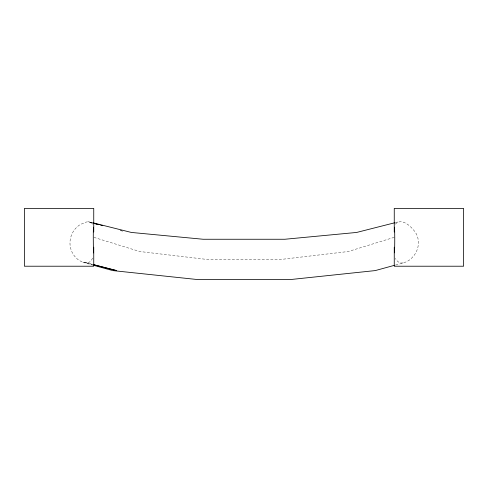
<?xml version="1.0" encoding="UTF-8"?>
<svg xmlns="http://www.w3.org/2000/svg" width="488" height="488" viewBox="0 0 488 488"><rect width="100%" height="100%" fill="white"/><g stroke="black" fill="none" stroke-linecap="round" stroke-linejoin="round"><path stroke-width="0.37" stroke-dasharray="2.44 1.83" d="M395.292 224.175C402.246 216.702 413.287 228.231 416.636 234.447C420.04 241.767 418.43 250.936 412.897 256.767C408.627 262.331 401.392 263.52 395.024 265.161M92.567 258.048L91.799 259.665L89.633 262.007L86.48 262.91L82.923 262.355L78.83 260.22C66.154 250.948 67.417 232.495 80.526 224.334L83.588 223.254L84.558 222.412L88.084 221.711L92.488 222.906M394.255 237.321L348.219 251.521L281.234 259.415L206.766 259.415L139.781 251.521L93.745 237.321M395.341 222.619L398.989 221.686M88.084 221.711L92.988 222.833M403.082 262.947C399.672 263.593 396.811 261.403 395.433 258.433M86.48 262.91L93.049 264.587M84.705 262.361L92.818 264.459M90.219 222.357L92.421 222.955M120.353 230.501L123.293 231.3L120.365 230.495M82.923 262.355L92.384 264.966M92.708 224.175L90.774 222.278"/><path stroke-width="0.73" d="M93.434 252.949C93.361 244.409 93.159 235.71 93.421 227.188M394.579 227.188C394.786 235.661 394.835 244.323 394.505 252.827M394.292 265.362L375.235 270.59L290.256 279.575L197.744 279.575L112.765 270.59L93.117 265.167M394.609 222.803L356.636 232.447L284.876 239.254L203.124 239.254L131.363 232.447L93.727 223.016M93.781 264.771L116.418 270.553L93.556 264.649M93.159 223.156L96.831 224.144M93.22 223.107L99.088 224.706M100.558 225.102L102.761 225.7M394.255 232.001L394.255 208.425L463.6 208.425L463.6 266.216L394.255 266.216L394.255 247.209M93.745 232.001L93.745 208.425L24.4 208.425L24.4 266.216L93.745 266.216L93.745 247.209"/></g></svg>
